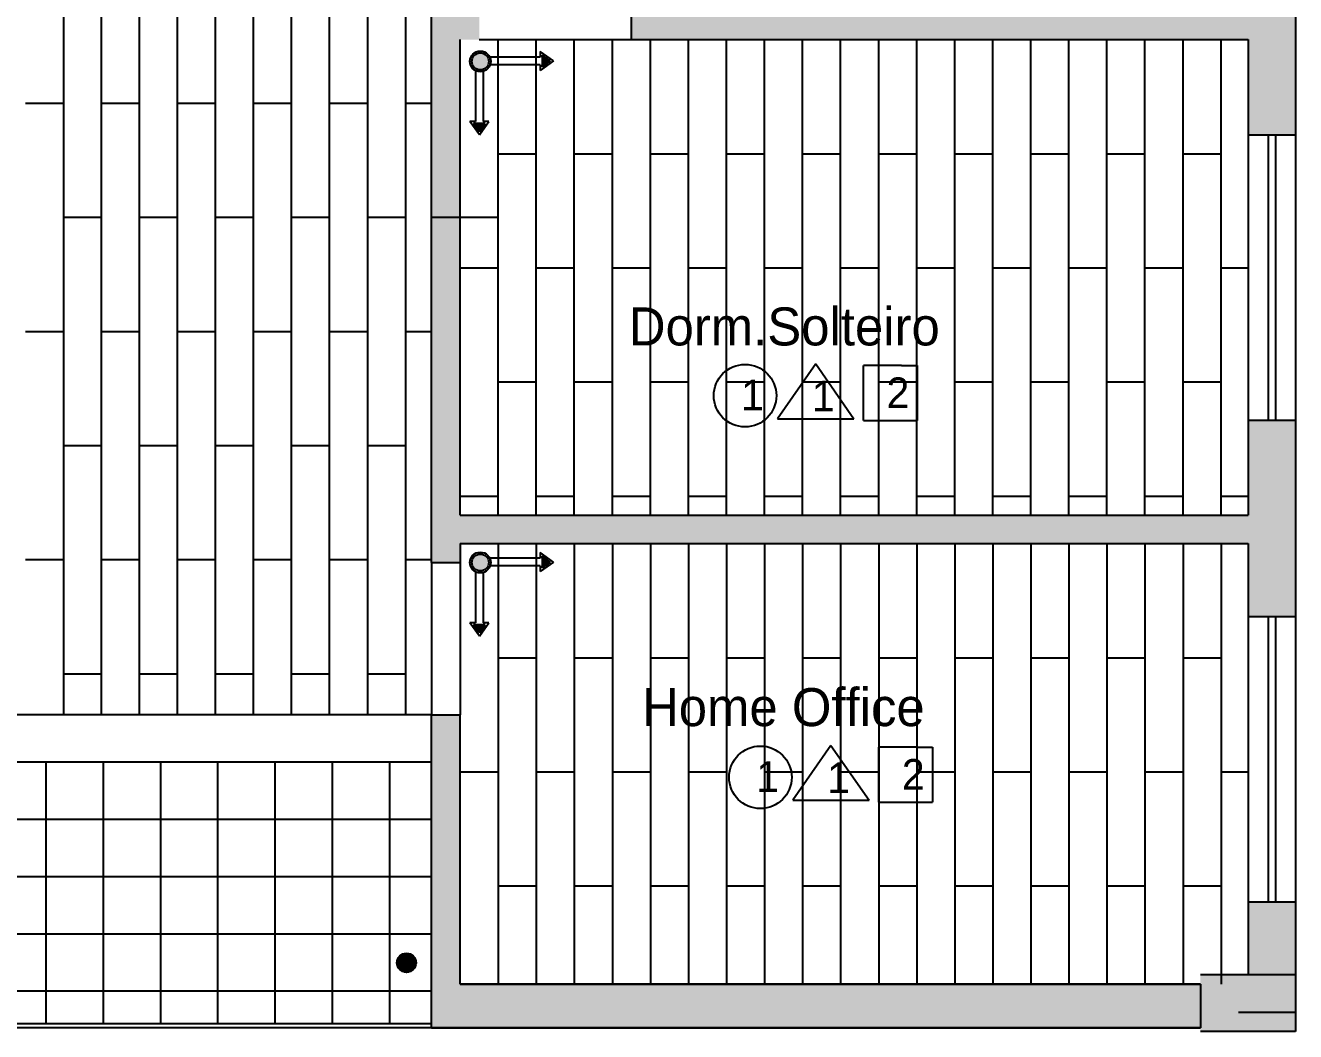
# Model space of a CAD drawing. Header units: millimetres. Extents: x 935 to 1399, y 512 to 900.
# Drawn here: x 1202.47 to 1209.15, y 816.8 to 822.09 of the extents above; entities that cross this region are included whole.
import ezdxf

# ---------------------------------------------------------------- set-up
doc = ezdxf.new("R2010")
doc.units = ezdxf.units.MM
doc.layers.add('MOBIL', color=7, linetype='Continuous')

msp = doc.modelspace()

# ---------------------------------------------------------------- hatches: boundary and pattern name
for color, points in [(254, [(1209.14727, 822.16542), (1208.87477, 822.16542), (1205.90557, 822.16542), (1205.90557, 824.89935), (1205.75557, 824.89935), (1205.75557, 822.16542), (1205.65557, 822.16542), (1205.65557, 822.01542), (1208.89727, 822.01542), (1208.89727, 821.61141), (1209.14727, 821.61141)]), (254, [(1204.81683, 821.90112, 1), (1204.90602, 821.90112, 1)]), (254, [(1205.18573, 821.87279), (1205.22853, 821.90336), (1205.18573, 821.93392)]), (254, [(1204.85688, 821.53139), (1204.88744, 821.57419), (1204.82631, 821.57419)]), (254, [(1204.81683, 819.26608, 1), (1204.90602, 819.26608, 1)]), (254, [(1205.18573, 819.23775), (1205.22853, 819.26832), (1205.18573, 819.29889)]), (254, [(1204.85688, 818.89635), (1204.88744, 818.93915), (1204.82631, 818.93915)]), (254, [(1208.64727, 817.04935), (1204.75557, 817.04935), (1204.75557, 818.46542), (1204.60557, 818.46542), (1204.60557, 816.81935), (1208.64727, 816.81935)]), (254, [(1209.14727, 817.48239), (1208.89727, 817.48239), (1208.89727, 817.09935), (1209.14727, 817.09935)]), (256, [(1209.14727, 817.09935), (1208.64727, 817.09935), (1208.64727, 816.79935), (1209.14727, 816.79935)])]:
    msp.add_hatch(color=color).paths.add_polyline_path(points)
h = msp.add_hatch(color=254)
h.paths.add_polyline_path([(1204.75557, 822.01542), (1204.85557, 822.01542), (1204.85557, 822.16542), (1204.60557, 822.16542), (1204.60557, 819.26542), (1204.75557, 819.26542), (1204.75557, 819.36542), (1208.89727, 819.36542), (1208.89727, 819.13327), (1209.14727, 819.13327), (1209.14727, 820.01542), (1208.89727, 820.01542), (1208.89727, 819.51542), (1204.75557, 819.51542)])
h.paths.add_polyline_path([(1208.89727, 819.13327), (1208.89727, 818.98239), (1209.14727, 818.98239), (1209.14727, 819.13327)])
h.paths.add_polyline_path([(1209.14727, 821.51542), (1209.14727, 821.61141), (1208.89727, 821.61141), (1208.89727, 821.51542)])
h = msp.add_hatch()
h.set_pattern_fill('NET', color=254, scale=0.05, style=0)
h.set_pattern_definition([(0, (1570.0810025, 426.724241), (0, 0.00625), []), (90, (1570.0810025, 426.724241), (-0.00625, 4e-19), [])])
h.paths.add_polyline_path([(1204.42333, 817.1617, 1), (1204.52333, 817.1617, 1)])

# ---------------------------------------------------------------- linework, layer by layer
at = {"color": 254}
for p, q in [((1202.66994, 823.06542), (1202.66994, 818.46542)), ((1202.86762, 823.06542), (1202.86762, 818.46542)), ((1203.06762, 823.06542), (1203.06762, 818.46542)), ((1203.26762, 823.06542), (1203.26762, 818.46542)), ((1203.46762, 823.06542), (1203.46762, 818.46542)), ((1203.66762, 823.06542), (1203.66762, 818.46542)), ((1203.86762, 823.06542), (1203.86762, 818.46542)), ((1204.06762, 823.06542), (1204.06762, 818.46542)), ((1204.26762, 823.06542), (1204.26762, 818.46542)), ((1204.46762, 823.06542), (1204.46762, 818.46542)), ((1204.85557, 822.01542), (1205.65557, 822.01542)), ((1204.95557, 819.51542), (1204.95557, 822.01542)), ((1205.15557, 819.51542), (1205.15557, 822.01542)), ((1205.35557, 819.51542), (1205.35557, 822.01542)), ((1205.55557, 819.51542), (1205.55557, 822.01542)), ((1205.75557, 819.51542), (1205.75557, 822.01542)), ((1205.95557, 819.51542), (1205.95557, 822.01542)), ((1206.15557, 819.51542), (1206.15557, 822.01542)), ((1206.35557, 819.51542), (1206.35557, 822.01542)), ((1206.55557, 819.51542), (1206.55557, 822.01542)), ((1206.75557, 819.51542), (1206.75557, 822.01542)), ((1206.95557, 819.51542), (1206.95557, 822.01542)), ((1207.15557, 819.51542), (1207.15557, 822.01542)), ((1207.35557, 819.51542), (1207.35557, 822.01542)), ((1207.55557, 819.51542), (1207.55557, 822.01542)), ((1207.75557, 819.51542), (1207.75557, 822.01542)), ((1207.95557, 819.51542), (1207.95557, 822.01542)), ((1208.15557, 819.51542), (1208.15557, 822.01542)), ((1208.35557, 819.51542), (1208.35557, 822.01542)), ((1208.55557, 819.51542), (1208.55557, 822.01542)), ((1208.75557, 819.51542), (1208.75557, 822.01542)), ((1205.17573, 821.9237), (1204.91111, 821.9237)), ((1205.17573, 821.95336), (1205.17573, 821.9237)), ((1205.24573, 821.90336), (1205.17573, 821.95336)), ((1205.22853, 821.90336), (1205.18573, 821.93392)), ((1205.18573, 821.93392), (1205.18573, 821.87279)), ((1204.83662, 821.85251), (1204.83662, 821.58456)), ((1204.87722, 821.84888), (1204.87722, 821.58456)), ((1205.17573, 821.88306), (1204.91292, 821.88306)), ((1205.24573, 821.90336), (1205.17573, 821.85336)), ((1205.17573, 821.88306), (1205.17573, 821.85336)), ((1205.22853, 821.90336), (1205.18573, 821.87279)), ((1202.46994, 821.68147), (1202.66994, 821.68147)), ((1202.86762, 821.68147), (1203.06762, 821.68147)), ((1203.26762, 821.68147), (1203.46762, 821.68147)), ((1203.66762, 821.68147), (1203.86762, 821.68147)), ((1204.06762, 821.68147), (1204.26762, 821.68147)), ((1204.46762, 821.68147), (1204.60557, 821.68147)), ((1204.83658, 821.58419), (1204.80688, 821.58419)), ((1204.85688, 821.51419), (1204.80688, 821.58419)), ((1204.85688, 821.51419), (1204.90688, 821.58419)), ((1204.90688, 821.58419), (1204.87722, 821.58419)), ((1204.88744, 821.57419), (1204.82631, 821.57419)), ((1204.85688, 821.53139), (1204.82631, 821.57419)), ((1204.85688, 821.53139), (1204.88744, 821.57419)), ((1204.95557, 821.41542), (1205.15557, 821.41542)), ((1205.35557, 821.41542), (1205.55557, 821.41542)), ((1205.75557, 821.41542), (1205.95557, 821.41542)), ((1206.15557, 821.41542), (1206.35557, 821.41542)), ((1206.55557, 821.41542), (1206.75557, 821.41542)), ((1206.95557, 821.41542), (1207.15557, 821.41542)), ((1207.35557, 821.41542), (1207.55557, 821.41542)), ((1207.75557, 821.41542), (1207.95557, 821.41542)), ((1208.15557, 821.41542), (1208.35557, 821.41542)), ((1208.55557, 821.41542), (1208.75557, 821.41542)), ((1202.66994, 821.08147), (1202.86994, 821.08147)), ((1203.06762, 821.08147), (1203.26762, 821.08147)), ((1203.46762, 821.08147), (1203.66762, 821.08147)), ((1203.86762, 821.08147), (1204.06762, 821.08147)), ((1204.26762, 821.08147), (1204.46762, 821.08147)), ((1204.60557, 821.08147), (1204.95557, 821.08147)), ((1204.75557, 820.81542), (1204.95557, 820.81542)), ((1205.15557, 820.81542), (1205.35557, 820.81542)), ((1205.55557, 820.81542), (1205.75557, 820.81542)), ((1205.95557, 820.81542), (1206.15557, 820.81542)), ((1206.35557, 820.81542), (1206.55557, 820.81542)), ((1206.75557, 820.81542), (1206.95557, 820.81542)), ((1207.15557, 820.81542), (1207.35557, 820.81542)), ((1207.55557, 820.81542), (1207.75557, 820.81542)), ((1207.95557, 820.81542), (1208.15557, 820.81542)), ((1208.35557, 820.81542), (1208.55557, 820.81542)), ((1208.75557, 820.81542), (1208.89727, 820.81542)), ((1202.46994, 820.48147), (1202.66994, 820.48147)), ((1202.86762, 820.48147), (1203.06762, 820.48147)), ((1203.26762, 820.48147), (1203.46762, 820.48147)), ((1203.66762, 820.48147), (1203.86762, 820.48147)), ((1204.06762, 820.48147), (1204.26762, 820.48147)), ((1204.46762, 820.48147), (1204.60557, 820.48147)), ((1206.62441, 820.31016), (1206.42441, 820.0224)), ((1206.62441, 820.31016), (1206.82441, 820.0224)), ((1206.87549, 820.01349), (1206.87549, 820.30124)), ((1207.07549, 820.30124), (1206.87549, 820.30124)), ((1207.07549, 820.30124), (1207.15752, 820.30124)), ((1207.15752, 820.30124), (1207.15752, 820.01349)), ((1204.95557, 820.21542), (1205.15557, 820.21542)), ((1205.35557, 820.21542), (1205.55557, 820.21542)), ((1205.75557, 820.21542), (1205.95557, 820.21542)), ((1206.15557, 820.21542), (1206.35557, 820.21542)), ((1206.55557, 820.21542), (1206.75557, 820.21542)), ((1206.95557, 820.21542), (1207.15557, 820.21542)), ((1207.35557, 820.21542), (1207.55557, 820.21542)), ((1207.75557, 820.21542), (1207.95557, 820.21542)), ((1208.15557, 820.21542), (1208.35557, 820.21542)), ((1208.55557, 820.21542), (1208.75557, 820.21542)), ((1206.42441, 820.0224), (1206.82441, 820.0224)), ((1206.87549, 820.01349), (1207.15752, 820.01349)), ((1202.66994, 819.88147), (1202.86994, 819.88147)), ((1203.06762, 819.88147), (1203.26762, 819.88147)), ((1203.46762, 819.88147), (1203.66762, 819.88147)), ((1203.86762, 819.88147), (1204.06762, 819.88147)), ((1204.26762, 819.88147), (1204.46762, 819.88147)), ((1204.75557, 819.61542), (1204.95557, 819.61542)), ((1205.15557, 819.61542), (1205.35557, 819.61542)), ((1205.55557, 819.61542), (1205.75557, 819.61542)), ((1205.95557, 819.61542), (1206.15557, 819.61542)), ((1206.35557, 819.61542), (1206.55557, 819.61542)), ((1206.75557, 819.61542), (1206.95557, 819.61542)), ((1207.15557, 819.61542), (1207.35557, 819.61542)), ((1207.55557, 819.61542), (1207.75557, 819.61542)), ((1207.95557, 819.61542), (1208.15557, 819.61542)), ((1208.35557, 819.61542), (1208.55557, 819.61542)), ((1208.75557, 819.61542), (1208.89727, 819.61542)), ((1204.95557, 819.36542), (1204.95557, 817.04935)), ((1205.15557, 819.36542), (1205.15557, 817.04935)), ((1205.24573, 819.26832), (1205.17573, 819.31832)), ((1205.17573, 819.31832), (1205.17573, 819.28866)), ((1205.35557, 819.36542), (1205.35557, 817.04935)), ((1205.55557, 819.36542), (1205.55557, 817.04935)), ((1205.75557, 819.36542), (1205.75557, 817.04935)), ((1205.95557, 819.36542), (1205.95557, 817.04935)), ((1206.15557, 819.36542), (1206.15557, 817.04935)), ((1206.15557, 819.36542), (1206.15557, 817.04935)), ((1206.35557, 819.36542), (1206.35557, 817.04935)), ((1206.55557, 819.36542), (1206.55557, 817.04935)), ((1206.75557, 819.36542), (1206.75557, 817.04935)), ((1206.95557, 819.36542), (1206.95557, 817.04935)), ((1207.15557, 819.36542), (1207.15557, 817.04935)), ((1207.35557, 819.36542), (1207.35557, 817.04935)), ((1207.55557, 819.36542), (1207.55557, 817.04935)), ((1207.75557, 819.36542), (1207.75557, 817.04935)), ((1207.95557, 819.36542), (1207.95557, 817.04935)), ((1208.15557, 819.36542), (1208.15557, 817.04935)), ((1208.35557, 819.36542), (1208.35557, 817.04935)), ((1208.55557, 819.36542), (1208.55557, 817.04935)), ((1208.75557, 819.36542), (1208.75557, 817.04935)), ((1202.46994, 819.28147), (1202.66994, 819.28147)), ((1202.86762, 819.28147), (1203.06762, 819.28147)), ((1203.26762, 819.28147), (1203.46762, 819.28147)), ((1203.66762, 819.28147), (1203.86762, 819.28147)), ((1204.06762, 819.28147), (1204.26762, 819.28147)), ((1204.46762, 819.28147), (1204.60557, 819.28147)), ((1204.60557, 819.26542), (1204.60557, 818.46542)), ((1204.75557, 819.26542), (1204.75557, 818.46542)), ((1205.17573, 819.28866), (1204.91111, 819.28866)), ((1205.17573, 819.24802), (1204.91292, 819.24802)), ((1205.24573, 819.26832), (1205.17573, 819.21832)), ((1205.17573, 819.24802), (1205.17573, 819.21832)), ((1205.22853, 819.26832), (1205.18573, 819.29889)), ((1205.18573, 819.29889), (1205.18573, 819.23775)), ((1205.22853, 819.26832), (1205.18573, 819.23775)), ((1204.83662, 819.21747), (1204.83662, 818.94952)), ((1204.87722, 819.21384), (1204.87722, 818.94952)), ((1204.85688, 818.87915), (1204.80688, 818.94915)), ((1204.83658, 818.94915), (1204.80688, 818.94915)), ((1204.85688, 818.89635), (1204.82631, 818.93915)), ((1204.88744, 818.93915), (1204.82631, 818.93915)), ((1204.85688, 818.87915), (1204.90688, 818.94915)), ((1204.85688, 818.89635), (1204.88744, 818.93915)), ((1204.90688, 818.94915), (1204.87722, 818.94915)), ((1204.95557, 818.76542), (1205.15557, 818.76542)), ((1205.35557, 818.76542), (1205.55557, 818.76542)), ((1205.75557, 818.76542), (1205.95557, 818.76542)), ((1206.15557, 818.76542), (1206.35557, 818.76542)), ((1206.55557, 818.76542), (1206.75557, 818.76542)), ((1206.95557, 818.76542), (1207.15557, 818.76542)), ((1207.35557, 818.76542), (1207.55557, 818.76542)), ((1207.75557, 818.76542), (1207.95557, 818.76542)), ((1208.15557, 818.76542), (1208.35557, 818.76542)), ((1208.55557, 818.76542), (1208.75557, 818.76542)), ((1202.66994, 818.68147), (1202.86994, 818.68147)), ((1203.06762, 818.68147), (1203.26762, 818.68147)), ((1203.46762, 818.68147), (1203.66762, 818.68147)), ((1203.86762, 818.68147), (1204.06762, 818.68147)), ((1204.26762, 818.68147), (1204.46762, 818.68147)), ((1206.70476, 818.30333), (1206.50476, 818.01557)), ((1206.70476, 818.30333), (1206.90476, 818.01557)), ((1206.95584, 818.00666), (1206.95584, 818.29441)), ((1207.15584, 818.29441), (1206.95584, 818.29441)), ((1207.15584, 818.29441), (1207.23787, 818.29441)), ((1207.23787, 818.29441), (1207.23787, 818.00666)), ((1204.60557, 818.21542), (1201.07227, 818.21542)), ((1202.57727, 818.21542), (1202.57727, 816.83935)), ((1202.87827, 818.21542), (1202.87827, 816.83935)), ((1203.17927, 818.21542), (1203.17927, 816.83935)), ((1203.48027, 818.21542), (1203.48027, 816.83935)), ((1203.78127, 818.21542), (1203.78127, 816.83935)), ((1204.08227, 818.21542), (1204.08227, 816.83935)), ((1204.38327, 818.21542), (1204.38327, 816.83935)), ((1204.75557, 818.16542), (1204.95557, 818.16542)), ((1205.15557, 818.16542), (1205.35557, 818.16542)), ((1205.55557, 818.16542), (1205.75557, 818.16542)), ((1205.95557, 818.16542), (1206.15557, 818.16542)), ((1206.35557, 818.16542), (1206.55557, 818.16542)), ((1206.75557, 818.16542), (1206.95557, 818.16542)), ((1207.15557, 818.16542), (1207.35557, 818.16542)), ((1207.55557, 818.16542), (1207.75557, 818.16542)), ((1207.95557, 818.16542), (1208.15557, 818.16542)), ((1208.35557, 818.16542), (1208.55557, 818.16542)), ((1208.75557, 818.16542), (1208.89727, 818.16542)), ((1206.50476, 818.01557), (1206.90476, 818.01557)), ((1206.95584, 818.00666), (1207.23787, 818.00666)), ((1204.60557, 817.91442), (1201.07227, 817.91442)), ((1204.60557, 817.61342), (1201.07227, 817.61342)), ((1204.95557, 817.56542), (1205.15557, 817.56542)), ((1205.35557, 817.56542), (1205.55557, 817.56542)), ((1205.75557, 817.56542), (1205.95557, 817.56542)), ((1206.15557, 817.56542), (1206.35557, 817.56542)), ((1206.55557, 817.56542), (1206.75557, 817.56542)), ((1206.95557, 817.56542), (1207.15557, 817.56542)), ((1207.35557, 817.56542), (1207.55557, 817.56542)), ((1207.75557, 817.56542), (1207.95557, 817.56542)), ((1208.15557, 817.56542), (1208.35557, 817.56542)), ((1208.55557, 817.56542), (1208.75557, 817.56542)), ((1204.60557, 817.31242), (1201.07227, 817.31242)), ((1208.64727, 817.04935), (1208.64727, 816.81935)), ((1204.60557, 817.01142), (1201.07227, 817.01142))]:
    msp.add_line(p, q, dxfattribs=at)
at = {"color": 6}
for p, q in [((1204.60557, 819.26542), (1204.60557, 822.16542)), ((1205.65557, 822.01542), (1205.65557, 822.16542)), ((1205.65557, 822.01542), (1205.65557, 822.16542)), ((1205.65557, 822.01542), (1205.65557, 822.16542)), ((1209.14727, 822.16542), (1209.14727, 819.51542)), ((1204.75557, 819.51542), (1204.75557, 822.01542)), ((1205.65557, 822.01542), (1208.89727, 822.01542)), ((1205.75557, 822.01542), (1206.10557, 822.01542)), ((1208.89727, 822.01542), (1208.89727, 819.51542)), ((1208.89727, 822.01542), (1208.89727, 820.06542)), ((1208.89727, 822.01542), (1208.89727, 821.56542)), ((1208.89727, 822.01542), (1208.89727, 820.36542)), ((1208.89727, 822.01542), (1208.89727, 821.56542)), ((1208.89727, 821.51542), (1209.14727, 821.51542)), ((1208.89727, 820.01542), (1209.14727, 820.01542)), ((1209.14727, 820.01542), (1209.14727, 817.09935)), ((1204.75557, 819.51542), (1208.89727, 819.51542)), ((1204.75557, 819.36542), (1208.89727, 819.36542)), ((1204.75557, 819.36542), (1204.75557, 819.26542)), ((1208.89727, 819.36542), (1208.89727, 817.09935)), ((1204.60557, 819.26542), (1204.75557, 819.26542)), ((1208.89727, 819.21542), (1208.89727, 817.09935)), ((1208.89727, 818.98239), (1209.14727, 818.98239)), ((1208.89727, 818.98237), (1208.89727, 817.09935)), ((1208.89727, 818.59426), (1208.89727, 817.09935)), ((1204.60557, 818.46542), (1201.07227, 818.46542)), ((1204.60557, 816.81935), (1204.60557, 818.46542)), ((1204.60557, 818.46542), (1204.75557, 818.46542)), ((1204.75557, 817.04935), (1204.75557, 818.46542)), ((1204.60557, 818.21542), (1201.07227, 818.21542)), ((1208.89727, 817.48239), (1209.14727, 817.48239)), ((1208.64727, 817.04935), (1204.75557, 817.04935)), ((1208.64727, 817.04935), (1204.75557, 817.04935)), ((1208.64727, 817.04935), (1204.75557, 817.04935)), ((1204.60557, 816.83935), (1201.07227, 816.83935)), ((1208.64727, 816.81935), (1201.07227, 816.81935))]:
    msp.add_line(p, q, dxfattribs=at)
at = {"color": 3}
for p, q in [((1209.00227, 821.51542), (1209.00227, 820.01542)), ((1209.04227, 821.51542), (1209.04227, 820.01542)), ((1209.00227, 818.98239), (1209.00227, 817.48239)), ((1209.04227, 818.98239), (1209.04227, 817.48239))]:
    msp.add_line(p, q, dxfattribs=at)
at = {"color": 1}
msp.add_line((1204.75557, 819.26542), (1204.75557, 819.24542), dxfattribs=at)
for p, q in [((1208.64727, 817.09935), (1209.14727, 817.09935)), ((1208.84727, 817.09935), (1209.14727, 817.09935)), ((1209.14727, 817.09935), (1209.14727, 816.79935)), ((1209.14727, 817.09935), (1209.14727, 816.89935)), ((1209.14727, 816.89935), (1208.84727, 816.89935)), ((1209.14727, 816.79935), (1208.64727, 816.79935))]:
    msp.add_line(p, q)
at = {"color": 254}
for centre, radius in [((1204.86142, 821.90112), 0.05458), ((1204.86142, 821.90112), 0.04459), ((1206.25343, 820.14348), 0.16447), ((1204.86142, 819.26608), 0.05458), ((1204.86142, 819.26608), 0.04459), ((1206.33378, 818.13665), 0.16447), ((1204.47333, 817.1617), 0.05)]:
    msp.add_circle(centre, radius, dxfattribs=at)
at = {"layer": 'MOBIL', "color": 6}
for p, q in [((1204.75557, 817.04935), (1208.64727, 817.04935)), ((1204.60557, 816.81935), (1208.64727, 816.81935))]:
    msp.add_line(p, q, dxfattribs=at)

# ---------------------------------------------------------------- texts
at = {"attachment_point": 1}
for s, insert, char_height, width in [('Dorm.Solteiro', (1205.642, 820.60745), 0.2, 3.8469), ('1', (1206.232, 820.22781), 0.16121, 11.1553129), ('1', (1206.60432, 820.22203), 0.16121, 11.1553129), ('2', (1206.99686, 820.23933), 0.16121, 11.1553129), ('Home Office', (1205.71144, 818.60562), 0.2, 3.8469), ('1', (1206.31235, 818.22097), 0.16121, 11.1553129), ('1', (1206.68467, 818.2152), 0.16121, 11.1553129), ('2', (1207.07721, 818.2325), 0.16121, 11.1553129)]:
    msp.add_mtext(s, dxfattribs=dict(at, insert=insert, char_height=char_height, width=width))

doc.saveas('drawing.dxf')
